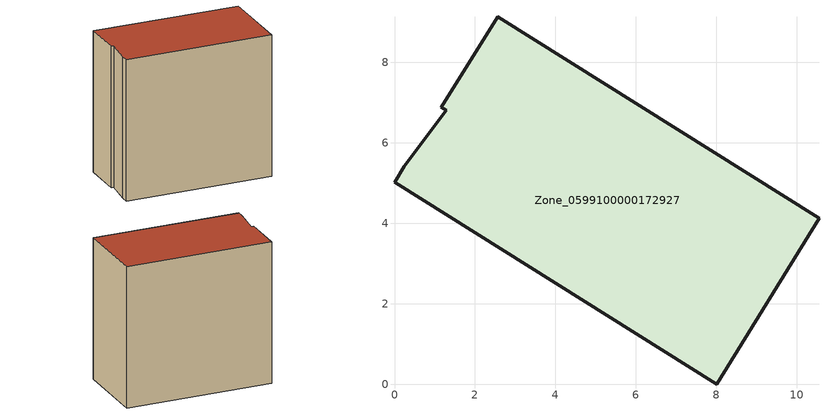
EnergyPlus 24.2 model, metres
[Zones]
Zone_0599100000172927
 floor ground (C_G): 0,5.02 0.25,5.41 1.29,6.81 1.16,6.89 2.56,9.13 10.55,4.13 8.01,0 z0
 wall outside (C_F): 8.01,0 10.55,4.13 2.56,9.13 1.16,6.89 1.29,6.81 0.25,5.41 0,5.02 8.01,0 z0:9.15
 roof outside (C_R): 0.25,5.41 0,5.02 8.01,0 10.55,4.13 2.56,9.13 1.16,6.89 1.29,6.81 z9.15
[BUILDING]
Pand.0599100000172927: North Axis=0; Terrain=City; Loads Convergence Tolerance Value=0.04; Temperature Convergence Tolerance Value=0.4; Solar Distribution=FullExterior; Maximum Number of Warmup Days=25; Minimum Number of Warmup Days=1
[Site:Location]
Rotterdam.The.Hague.AP_ZH_NLD Design_Conditions: Latitude=51.96; Longitude=4.45; Time Zone=1; Elevation=-4.5
[SITE:GROUNDTEMPERATURE:BUILDINGSURFACE]
18, 18, 18, 18, 18, 18, 18, 18, 18, 18, 18, 18
[MATERIAL] Thermal Absorptance=0.9; Solar Absorptance=0.7; Visible Absorptance=0.7
Name | Roughness | Thickness | Conductivity | Density | Specific Heat
G.TI.1946 | MediumSmooth | 0.15 | 1 | 540 | 1210
F.TI.1946 | Rough | 0.3 | 0.857143 | 1920 | 840
R.TI.1946 | MediumRough | 0.2 | 0.1 | 1500 | 1000
[CONSTRUCTION]
C_G: G.TI.1946
C_F: F.TI.1946
C_R: R.TI.1946
[ZONE]
Zone_0599100000172927: Type=1; Multiplier=1; Ceiling Height=Autocalculate; Volume=Autocalculate; Floor Area=autocalculate; Part of Total Floor Area=Yes
[ZONEINFILTRATION:DESIGNFLOWRATE]
Infil_Zone_0599100000172927: Zone or ZoneList or Space or SpaceList=Zone_0599100000172927; Schedule=AlwaysOn; Design Flow Rate Calculation Method=Flow/Area; Flow Rate per Floor Area=0.003; Constant Term Coefficient=1; Temperature Term Coefficient=0; Velocity Term Coefficient=0; Velocity Squared Term Coefficient=0
[HVACTEMPLATE:ZONE:IDEALLOADSAIRSYSTEM]
Zone_0599100000172927: Maximum Heating Supply Air Temperature=50; Minimum Cooling Supply Air Temperature=13; Maximum Heating Supply Air Humidity Ratio=0.0156; Minimum Cooling Supply Air Humidity Ratio=0.0077; Heating Limit=NoLimit; Cooling Limit=NoLimit; Dehumidification Control Type=ConstantSensibleHeatRatio; Cooling Sensible Heat Ratio=0.7; Dehumidification Setpoint=60; Humidification Control Type=None; Humidification Setpoint=30; Outdoor Air Method=None; Outdoor Air Flow Rate per Person=0.00944; Outdoor Air Flow Rate per Zone Floor Area=0; Outdoor Air Flow Rate per Zone=0; Demand Controlled Ventilation Type=None; Outdoor Air Economizer Type=NoEconomizer; Heat Recovery Type=None; Sensible Heat Recovery Effectiveness=0.7; Latent Heat Recovery Effectiveness=0.65
[ZONECONTROL:THERMOSTAT]
ThermostatControl_Zone_0599100000172927: Zone or ZoneList=Zone_0599100000172927; Control Type Schedule=DualSetpointControlType; Control 1=Thermostat_Zone_0599100000172927; Temperature Difference Between Cutout And Setpoint=0
[THERMOSTATSETPOINT:DUALSETPOINT]
Thermostat_Zone_0599100000172927: Heating Setpoint Temperature Schedule=HeatingSetpoint_Zone_0599100000172927; Cooling Setpoint Temperature Schedule=CoolingSetpoint_Zone_0599100000172927
[SCHEDULE:COMPACT]
HeatingSetpoint_Zone_0599100000172927: Through: 12/31, For: AllDays, Until: 24:00, 21
CoolingSetpoint_Zone_0599100000172927: Through: 12/31, For: AllDays, Until: 24:00, 24
DualSetpointControlType: Through: 12/31, For: AllDays, Until: 24:00, 4
AlwaysOn: Through: 12/31, For: AllDays, Until: 24:00, 1
